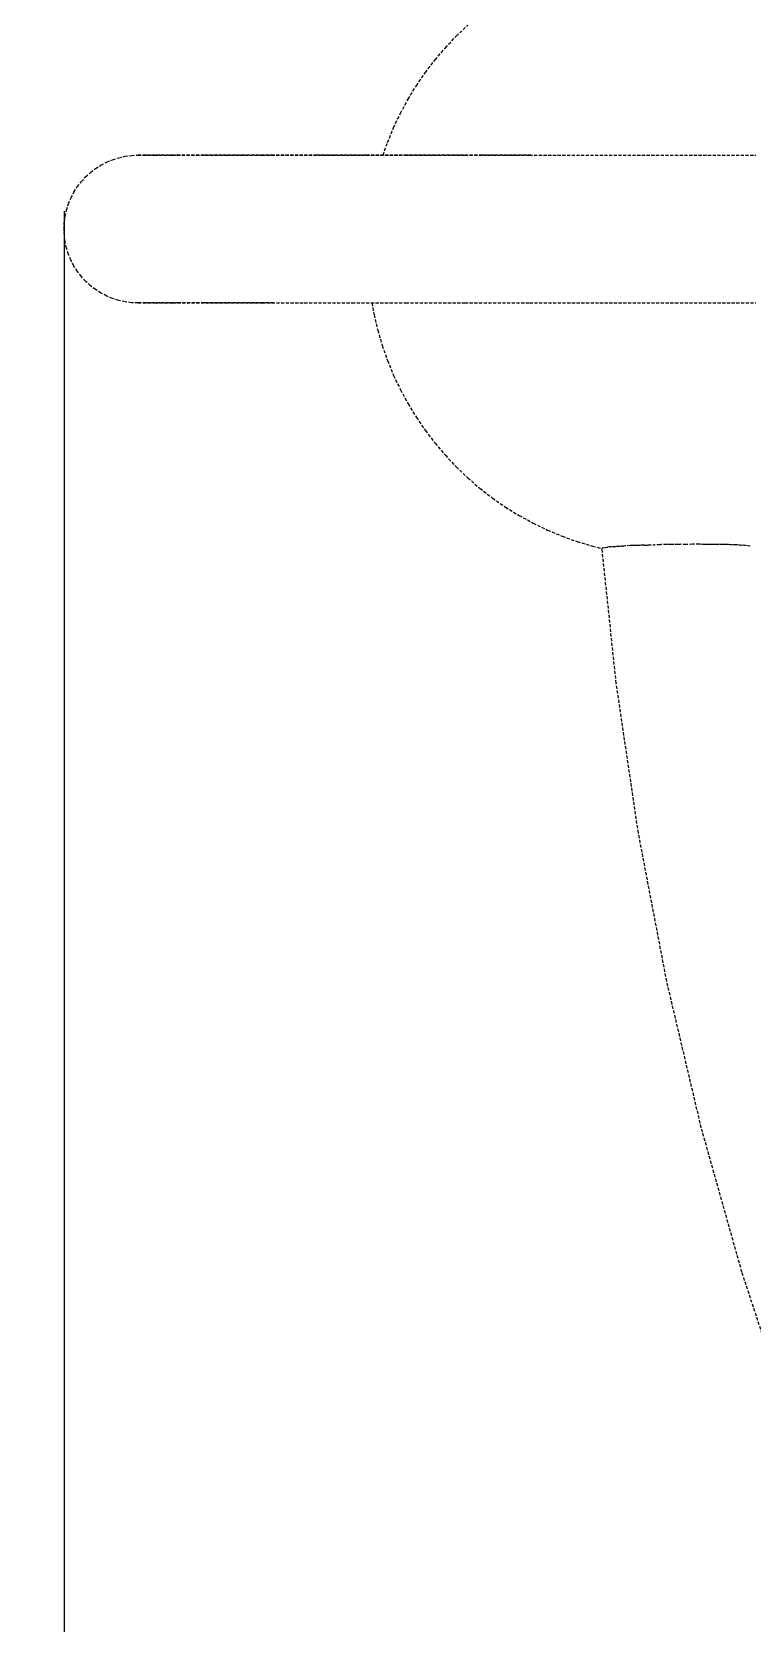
# Model space of a CAD drawing. Header units: millimetres. Extents: x -4710 to 4801, y -2494 to 3533.
# Drawn here: x -2062 to -1771, y 191 to 837 of the extents above; entities that cross this region are included whole.
import ezdxf

# ---------------------------------------------------------------- set-up
doc = ezdxf.new("R2010")
doc.units = ezdxf.units.MM
doc.linetypes.add('HIDDEN', pattern=[1.905, 1.27, -0.635])
for name, color, linetype in [('DIKOM_ЗОНА', 90, 'Continuous'), ('DIKOM_ОБЪЕКТ', 7, 'Continuous'), ('DIKOM_РАЗМЕР_ЗОНА', 7, 'Continuous'), ('DIKOM_РАЗМЕР_ОБЪЕКТА', 7, 'Continuous')]:
    doc.layers.add(name, color=color, linetype=linetype)
doc.styles.add('style1', font='arialbd.ttf', dxfattribs={"width": 0.8})
doc.dimstyles.new('1-50', dxfattribs={"dimtxt": 300, "dimasz": 200, "dimexe": 100, "dimexo": 0, "dimgap": 100, "dimtad": 1, "dimtxsty": 'style1', "dimcen": 200, "dimclrd": 7, "dimclre": 7, "dimclrt": 7, "dimadec": 1, "dimazin": 2, "dimtfac": 1, "dimtmove": 0, "dimatfit": 2, "dimfxl": 0, "dimlwd": 25, "dimlwe": 18, "dimarcsym": 0})

# ---------------------------------------------------------------- blocks, each defined once
blk = doc.blocks.new('*D0')
at = {"layer": 'Defpoints', "color": 0, "transparency": 16777216}
for p in [(-2049.22, 763.91), (3285.36, 750.08), (3285.36, -900.83)]:
    blk.add_point(p, dxfattribs=at)
at = {"layer": 'DIKOM_РАЗМЕР_ОБЪЕКТА', "color": 7, "lineweight": 18, "transparency": 16777216}
for p, q in [((-2049.22, 763.91), (-2049.22, -1000.83)), ((3285.36, 750.08), (3285.36, -1000.83))]:
    blk.add_line(p, q, dxfattribs=at)
at = {"layer": 'DIKOM_РАЗМЕР_ОБЪЕКТА', "color": 7, "lineweight": 25, "transparency": 16777216}
blk.add_line((-1849.22, -900.83), (3085.36, -900.83), dxfattribs=at)
at = {"layer": 'DIKOM_РАЗМЕР_ОБЪЕКТА', "color": 7, "transparency": 16777216}
for points in [[(-1849.22, -867.5), (-1849.22, -934.17), (-2049.22, -900.83)], [(3085.36, -867.5), (3085.36, -934.17), (3285.36, -900.83)]]:
    blk.add_solid(points, dxfattribs=at)
at = {"layer": 'DIKOM_РАЗМЕР_ОБЪЕКТА', "color": 7, "transparency": 16777216, "insert": (618.07, -647.56), "char_height": 300, "attachment_point": 5, "style": 'style1'}
blk.add_mtext('{\\fArial|b0|i0|c204|p34;5335}', dxfattribs=at)
blk = doc.blocks.new('*D1')
at = {"layer": 'Defpoints', "color": 0, "transparency": 16777216}
for p in [(-701.85, 2135.95), (-2165.86, -628.42), (-722.47, -628.42)]:
    blk.add_point(p, dxfattribs=at)
at = {"layer": 'DIKOM_РАЗМЕР_ОБЪЕКТА', "color": 7, "lineweight": 18, "transparency": 16777216}
for p, q in [((-701.85, 2135.95), (-2265.86, 2135.95)), ((-722.47, -628.42), (-2265.86, -628.42))]:
    blk.add_line(p, q, dxfattribs=at)
at = {"layer": 'DIKOM_РАЗМЕР_ОБЪЕКТА', "color": 7, "lineweight": 25, "transparency": 16777216}
blk.add_line((-2165.86, 1935.95), (-2165.86, -428.42), dxfattribs=at)
at = {"layer": 'DIKOM_РАЗМЕР_ОБЪЕКТА', "color": 7, "transparency": 16777216}
for points in [[(-2199.2, 1935.95), (-2132.53, 1935.95), (-2165.86, 2135.95)], [(-2199.2, -428.42), (-2132.53, -428.42), (-2165.86, -628.42)]]:
    blk.add_solid(points, dxfattribs=at)
at = {"layer": 'DIKOM_РАЗМЕР_ОБЪЕКТА', "color": 7, "transparency": 16777216, "insert": (-2419.04, 753.76), "char_height": 300, "attachment_point": 5, "rotation": 90, "style": 'style1'}
blk.add_mtext('{\\fArial|b0|i0|c204|p34;2750}', dxfattribs=at)
blk = doc.blocks.new('*D2')
at = {"layer": 'Defpoints', "color": 0, "transparency": 16777216}
for p in [(-3555.27, 756.28), (4801.28, 756.28), (4801.28, -2394.45)]:
    blk.add_point(p, dxfattribs=at)
at = {"layer": 'DIKOM_РАЗМЕР_ЗОНА', "color": 7, "lineweight": 18, "transparency": 16777216}
for p, q in [((-3555.27, 756.28), (-3555.27, -2494.45)), ((4801.28, 756.28), (4801.28, -2494.45))]:
    blk.add_line(p, q, dxfattribs=at)
at = {"layer": 'DIKOM_РАЗМЕР_ЗОНА', "color": 7, "lineweight": 25, "transparency": 16777216}
blk.add_line((-3355.27, -2394.45), (4601.28, -2394.45), dxfattribs=at)
at = {"layer": 'DIKOM_РАЗМЕР_ЗОНА', "color": 7, "transparency": 16777216}
for points in [[(-3355.27, -2361.11), (-3355.27, -2427.78), (-3555.27, -2394.45)], [(4601.28, -2361.11), (4601.28, -2427.78), (4801.28, -2394.45)]]:
    blk.add_solid(points, dxfattribs=at)
at = {"layer": 'DIKOM_РАЗМЕР_ЗОНА', "color": 7, "transparency": 16777216, "insert": (709.08, -2141.17), "char_height": 300, "attachment_point": 5, "style": 'style1'}
blk.add_mtext('{\\fArial|b0|i0|c204|p34;8335}', dxfattribs=at)
blk = doc.blocks.new('*D3')
at = {"layer": 'Defpoints', "color": 0, "transparency": 16777216}
for p in [(-715.82, 3533.12), (-4259.83, -2026.25), (-715.82, -2026.25)]:
    blk.add_point(p, dxfattribs=at)
at = {"layer": 'DIKOM_РАЗМЕР_ЗОНА', "color": 7, "lineweight": 18, "transparency": 16777216}
for p, q in [((-715.82, 3533.12), (-4359.83, 3533.12)), ((-715.82, -2026.25), (-4359.83, -2026.25))]:
    blk.add_line(p, q, dxfattribs=at)
at = {"layer": 'DIKOM_РАЗМЕР_ЗОНА', "color": 7, "lineweight": 25, "transparency": 16777216}
blk.add_line((-4259.83, 3333.12), (-4259.83, -1826.25), dxfattribs=at)
at = {"layer": 'DIKOM_РАЗМЕР_ЗОНА', "color": 7, "transparency": 16777216}
for points in [[(-4293.16, 3333.12), (-4226.49, 3333.12), (-4259.83, 3533.12)], [(-4293.16, -1826.25), (-4226.49, -1826.25), (-4259.83, -2026.25)]]:
    blk.add_solid(points, dxfattribs=at)
at = {"layer": 'DIKOM_РАЗМЕР_ЗОНА', "color": 7, "transparency": 16777216, "insert": (-4513, 975.17), "char_height": 300, "attachment_point": 5, "rotation": 90, "style": 'style1'}
blk.add_mtext('{\\fArial|b0|i0|c204|p34;5560}', dxfattribs=at)

msp = doc.modelspace()

# ---------------------------------------------------------------- linework, layer by layer
at = {"layer": 'DIKOM_ЗОНА', "color": 3, "lineweight": 15}
msp.add_lwpolyline([(4784.014, 570.156, 0.0938746), (4783.602, 942.374, 0.2995804), (2291.139, 3510.482, 0.0687424), (1632.505, 3510.482, 0.06059), (1009.06, 3334.362, -0.2008128), (236.945, 3334.362, 0.06059), (-386.5, 3510.482, 0.0687424), (-1045.134, 3510.482, 0.2995804), (-3537.597, 942.374, 0.0938746), (-3538.009, 570.156, 0.3002322), (-1045.134, -2003.615, 0.0687424), (-386.5, -2003.615, 0.06059), (236.945, -1827.494, -0.2008128), (1009.06, -1827.494, 0.06059), (1632.505, -2003.615, 0.0687424), (2291.139, -2003.615, 0.3002322)], format="xyb", close=True, dxfattribs=at)
at = {"layer": 'DIKOM_ОБЪЕКТ', "color": 7, "linetype": 'HIDDEN', "lineweight": 15}
for p, q in [((-1889.981, 835.007), (-1885.3, 839.473)), ((-1894.421, 830.302), (-1889.981, 835.007)), ((-1898.611, 825.372), (-1894.421, 830.302)), ((-1906.191, 814.89), (-1902.538, 820.23)), ((-1902.538, 820.23), (-1898.611, 825.372)), ((-1909.561, 809.367), (-1906.191, 814.89)), ((-1912.638, 803.676), (-1909.561, 809.367)), ((-1915.414, 797.832), (-1912.638, 803.676)), ((-1917.882, 791.851), (-1915.414, 797.832)), ((-1919.708, 786.675), (-1917.882, 791.851)), ((-2038.558, 779.614), (-2036.484, 781.213)), ((-2036.484, 781.213), (-2034.277, 782.625)), ((-2034.277, 782.625), (-2031.956, 783.84)), ((-2031.956, 783.84), (-2029.537, 784.847)), ((-2029.537, 784.847), (-2027.04, 785.639)), ((-2027.04, 785.639), (-2024.484, 786.211)), ((-2024.484, 786.211), (-2021.887, 786.556)), ((-2021.887, 786.556), (-2019.27, 786.675)), ((-2018.919, 786.675), (-2019.27, 786.675)), ((-2019.27, 786.675), (-2017.102, 786.675)), ((-2016.048, 786.675), (-2018.919, 786.675)), ((-2017.102, 786.675), (-2012.417, 786.675)), ((-2010.663, 786.675), (-2016.048, 786.675)), ((-2012.417, 786.675), (-2005.225, 786.675)), ((-2002.776, 786.675), (-2010.663, 786.675)), ((-2005.225, 786.675), (-1995.542, 786.675)), ((-1992.402, 786.675), (-2002.776, 786.675)), ((-1995.542, 786.675), (-1983.386, 786.675)), ((-1979.561, 786.675), (-1992.402, 786.675)), ((-1983.386, 786.675), (-1968.783, 786.675)), ((-1964.281, 786.675), (-1979.561, 786.675)), ((-1968.783, 786.675), (-1951.761, 786.675)), ((-1946.591, 786.675), (-1964.281, 786.675)), ((-1951.761, 786.675), (-1932.356, 786.675)), ((-1926.528, 786.675), (-1946.591, 786.675)), ((-1932.356, 786.675), (-1910.606, 786.675)), ((-1904.133, 786.675), (-1926.528, 786.675)), ((-1910.606, 786.675), (-1886.557, 786.675)), ((-1879.45, 786.675), (-1904.133, 786.675)), ((-1886.557, 786.675), (-1860.255, 786.675)), ((-1859.66, 786.675), (-1879.45, 786.675)), ((-1860.255, 786.675), (-1831.754, 786.675)), ((-1831.754, 786.675), (-1801.113, 786.675)), ((-1801.113, 786.675), (-1768.393, 786.675)), ((-2043.841, 773.821), (-2042.251, 775.904)), ((-2042.251, 775.904), (-2040.485, 777.839)), ((-2040.485, 777.839), (-2038.558, 779.614)), ((-2047.442, 766.858), (-2046.446, 769.281)), ((-2046.446, 769.281), (-2045.243, 771.608)), ((-2045.243, 771.608), (-2043.841, 773.821)), ((-2049.117, 759.199), (-2048.783, 761.798)), ((-2048.783, 761.798), (-2048.223, 764.357)), ((-2048.223, 764.357), (-2047.442, 766.858)), ((-2049.224, 756.673), (-2049.117, 759.199)), ((-2049.109, 754.059), (-2049.224, 756.673)), ((-2048.768, 751.461), (-2049.109, 754.059)), ((-2048.2, 748.903), (-2048.768, 751.461)), ((-2047.412, 746.405), (-2048.2, 748.903)), ((-2046.409, 743.984), (-2047.412, 746.405)), ((-2045.198, 741.661), (-2046.409, 743.984)), ((-2043.79, 739.452), (-2045.198, 741.661)), ((-2042.194, 737.374), (-2043.79, 739.452)), ((-2040.423, 735.444), (-2042.194, 737.374)), ((-2038.49, 733.675), (-2040.423, 735.444)), ((-2036.41, 732.082), (-2038.49, 733.675)), ((-2034.2, 730.677), (-2036.41, 732.082)), ((-2031.875, 729.469), (-2034.2, 730.677)), ((-2029.454, 728.469), (-2031.875, 729.469)), ((-2026.955, 727.684), (-2029.454, 728.469)), ((-2024.396, 727.12), (-2026.955, 727.684)), ((-2021.799, 726.782), (-2024.396, 727.12)), ((-2019.181, 726.671), (-2021.799, 726.782)), ((-2018.83, 726.671), (-2019.181, 726.671)), ((-2019.181, 726.671), (-2017.013, 726.671)), ((-2015.96, 726.671), (-2018.83, 726.671)), ((-2017.013, 726.671), (-2012.328, 726.671)), ((-2010.575, 726.671), (-2015.96, 726.671)), ((-2012.328, 726.671), (-2005.137, 726.671)), ((-2002.688, 726.671), (-2010.575, 726.671)), ((-2005.137, 726.671), (-1995.454, 726.671)), ((-1992.314, 726.671), (-2002.688, 726.671)), ((-1995.454, 726.671), (-1983.3, 726.671)), ((-1979.475, 726.671), (-1992.314, 726.671)), ((-1983.3, 726.671), (-1968.697, 726.671)), ((-1964.196, 726.671), (-1979.475, 726.671)), ((-1968.697, 726.671), (-1951.677, 726.671)), ((-1951.677, 726.671), (-1932.273, 726.671)), ((-1932.273, 726.671), (-1910.525, 726.671)), ((-1924.252, 726.671), (-1923.37, 721.873)), ((-1910.525, 726.671), (-1886.477, 726.671)), ((-1886.477, 726.671), (-1860.177, 726.671)), ((-1860.177, 726.671), (-1831.678, 726.671)), ((-1831.678, 726.671), (-1801.039, 726.671)), ((-1801.039, 726.671), (-1768.321, 726.672)), ((-1923.37, 721.873), (-1921.865, 715.581)), ((-1921.865, 715.581), (-1920.034, 709.375)), ((-1920.034, 709.375), (-1917.882, 703.274)), ((-1917.882, 703.274), (-1915.415, 697.293)), ((-1915.415, 697.293), (-1912.638, 691.449)), ((-1912.638, 691.449), (-1909.561, 685.757)), ((-1909.561, 685.757), (-1906.191, 680.234)), ((-1906.191, 680.234), (-1902.538, 674.895)), ((-1902.538, 674.895), (-1898.611, 669.753)), ((-1898.611, 669.753), (-1894.422, 664.822)), ((-1894.422, 664.822), (-1889.981, 660.118)), ((-1889.981, 660.118), (-1885.3, 655.651)), ((-1885.3, 655.651), (-1880.394, 651.434)), ((-1880.394, 651.434), (-1875.273, 647.479)), ((-1875.273, 647.479), (-1869.954, 643.796)), ((-1869.954, 643.796), (-1864.449, 640.396)), ((-1864.449, 640.396), (-1858.775, 637.288)), ((-1858.775, 637.288), (-1852.946, 634.479)), ((-1852.946, 634.479), (-1846.979, 631.979)), ((-1846.979, 631.979), (-1840.889, 629.793)), ((-1840.889, 629.793), (-1834.694, 627.928)), ((-1834.694, 627.928), (-1830.783, 626.969)), ((-1825.038, 572.331), (-1830.798, 627.113)), ((-1830.639, 627.234), (-1830.28, 627.333)), ((-1830.199, 627.348), (-1829.758, 627.38)), ((-1829.594, 627.428), (-1828.817, 627.535)), ((-1828.722, 627.549), (-1828.41, 627.563)), ((-1827.743, 627.631), (-1828.41, 627.563)), ((-1827.243, 627.66), (-1827.62, 627.644)), ((-1827.242, 627.66), (-1826.455, 627.77)), ((-1826.307, 627.79), (-1825.322, 627.866)), ((-1825.322, 627.866), (-1824.959, 627.895)), ((-1824.784, 627.908), (-1823.264, 627.955)), ((-1823.264, 627.955), (-1823.061, 627.961)), ((-1822.622, 627.958), (-1823.061, 627.961)), ((-1822.622, 627.958), (-1822.054, 627.985)), ((-1821.392, 628.053), (-1822.054, 627.985)), ((-1821.163, 628.077), (-1821.392, 628.053)), ((-1819.356, 628.189), (-1821.163, 628.077)), ((-1819.103, 628.205), (-1819.356, 628.189)), ((-1818.374, 628.225), (-1819.103, 628.205)), ((-1817.167, 628.259), (-1818.374, 628.225)), ((-1816.887, 628.267), (-1817.167, 628.259)), ((-1815.644, 628.264), (-1816.887, 628.267)), ((-1814.845, 628.305), (-1815.644, 628.264)), ((-1814.541, 628.321), (-1814.845, 628.305)), ((-1813.676, 628.342), (-1814.541, 628.321)), ((-1813.675, 628.342), (-1812.414, 628.404)), ((-1812.414, 628.404), (-1812.088, 628.42)), ((-1812.088, 628.42), (-1809.887, 628.461)), ((-1809.887, 628.461), (-1809.538, 628.467)), ((-1809.197, 628.464), (-1809.538, 628.467)), ((-1807.289, 628.547), (-1809.197, 628.464)), ((-1806.923, 628.563), (-1807.289, 628.547)), ((-1804.636, 628.6), (-1806.903, 628.563)), ((-1804.254, 628.606), (-1804.636, 628.6)), ((-1802.73, 628.59), (-1804.254, 628.606)), ((-1801.95, 628.624), (-1802.73, 628.59)), ((-1801.554, 628.641), (-1801.95, 628.624)), ((-1799.812, 628.671), (-1801.554, 628.641)), ((-1799.258, 628.681), (-1799.812, 628.671)), ((-1798.851, 628.687), (-1799.258, 628.681)), ((-1796.572, 628.667), (-1798.851, 628.687)), ((-1796.261, 628.664), (-1796.572, 628.667)), ((-1794.019, 628.707), (-1796.156, 628.669)), ((-1793.506, 628.716), (-1793.923, 628.708)), ((-1791.325, 628.694), (-1793.506, 628.715)), ((-1790.907, 628.69), (-1791.325, 628.694)), ((-1789.809, 628.647), (-1790.907, 628.69)), ((-1789.087, 628.658), (-1789.809, 628.647)), ((-1788.802, 628.662), (-1789.087, 628.658)), ((-1788.389, 628.668), (-1788.802, 628.662)), ((-1787.441, 628.653), (-1788.389, 628.668)), ((-1786.376, 628.662), (-1787.44, 628.653)), ((-1785.972, 628.666), (-1786.376, 628.662)), ((-1784.793, 628.644), (-1785.972, 628.666)), ((-1784.062, 628.631), (-1784.793, 628.644)), ((-1783.671, 628.623), (-1784.062, 628.631)), ((-1783.389, 628.61), (-1783.671, 628.623)), ((-1781.884, 628.615), (-1783.389, 628.61)), ((-1781.512, 628.617), (-1781.884, 628.615)), ((-1781.047, 628.602), (-1781.512, 628.617)), ((-1779.854, 628.565), (-1781.047, 628.602)), ((-1779.503, 628.554), (-1779.854, 628.565)), ((-1778.584, 628.488), (-1779.503, 628.554)), ((-1777.988, 628.478), (-1778.583, 628.488)), ((-1777.021, 628.435), (-1777.663, 628.471)), ((-1776.309, 628.433), (-1777.021, 628.435)), ((-1776.015, 628.432), (-1776.309, 628.433)), ((-1775.16, 628.37), (-1776.015, 628.432)), ((-1774.847, 628.347), (-1775.16, 628.37)), ((-1774.163, 628.262), (-1774.73, 628.318)), ((-1773.842, 628.26), (-1774.163, 628.262)), ((-1773.361, 628.281), (-1773.842, 628.259)), ((-1772.952, 628.247), (-1773.361, 628.281)), ((-1772.52, 628.211), (-1772.952, 628.247)), ((-1771.674, 628.074), (-1772.332, 628.196)), ((-1771.067, 627.986), (-1771.385, 628.028)), ((-1770.72, 627.873), (-1770.964, 627.972)), ((-1816.048, 511.554), (-1825.038, 572.331)), ((-1804.526, 451.349), (-1816.048, 511.554)), ((-1790.498, 391.858), (-1804.526, 451.349)), ((-1773.997, 333.218), (-1790.498, 391.858)), ((-1755.063, 275.568), (-1773.997, 333.218))]:
    msp.add_line(p, q, dxfattribs=at)

# ---------------------------------------------------------------- dimensions: what is measured, and where the dimension line sits
at = {"layer": 'DIKOM_РАЗМЕР_ЗОНА'}
dim = msp.add_linear_dim(base=(-4259.828, -2026.253), p1=(-715.817, 3533.12), p2=(-715.817, -2026.253), angle=90, text='{\\fArial|b0|i0|c204|p34;5560}', dimstyle='1-50', dxfattribs=at)
dim.commit()
dim.dimension.update_dxf_attribs({"geometry": '*D3', "text_midpoint": (-4259.828, 975.171), "dimtype": 160})
dim = msp.add_linear_dim(base=(4801.279, -2394.448), p1=(-3555.274, 756.284), p2=(4801.279, 756.284), text='{\\fArial|b0|i0|c204|p34;8335}', dimstyle='1-50', dxfattribs=at)
dim.commit()
dim.dimension.update_dxf_attribs({"geometry": '*D2', "text_midpoint": (709.081, -2394.448), "dimtype": 160})
at = {"layer": 'DIKOM_РАЗМЕР_ОБЪЕКТА'}
dim = msp.add_linear_dim(base=(-2165.864, -628.421), p1=(-701.854, 2135.946), p2=(-722.472, -628.421), angle=90, text='{\\fArial|b0|i0|c204|p34;2750}', dimstyle='1-50', dxfattribs=at)
dim.commit()
dim.dimension.update_dxf_attribs({"geometry": '*D1', "text_midpoint": (-2419.036, 753.762)})
dim = msp.add_linear_dim(base=(3285.358, -900.832), p1=(-2049.224, 763.912), p2=(3285.358, 750.078), text='{\\fArial|b0|i0|c204|p34;5335}', dimstyle='1-50', dxfattribs=at)
dim.commit()
dim.dimension.update_dxf_attribs({"geometry": '*D0', "text_midpoint": (618.067, -900.832), "dimtype": 160})

doc.saveas('drawing.dxf')
